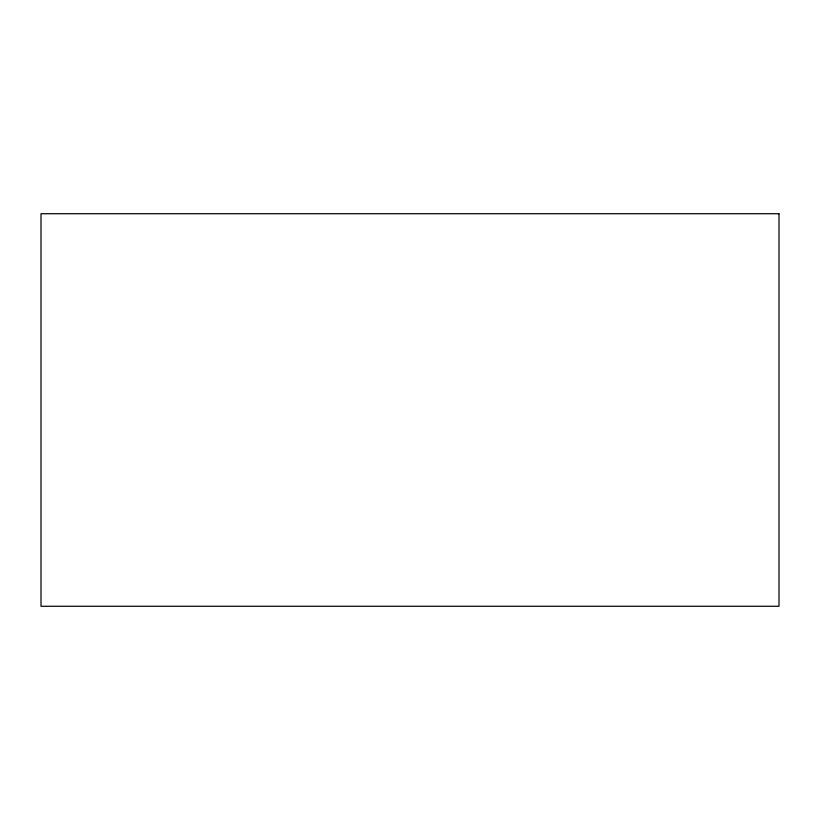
<?xml version="1.0" encoding="UTF-8"?>
<svg xmlns="http://www.w3.org/2000/svg" width="820" height="820" viewBox="0 0 820 820"><rect width="100%" height="100%" fill="white"/><g stroke="black" fill="none" stroke-linecap="round" stroke-linejoin="round"><path stroke-width="1.23" d="M779 213.723L41 213.723L41 606.277L779 606.277L779 213.723"/></g></svg>
